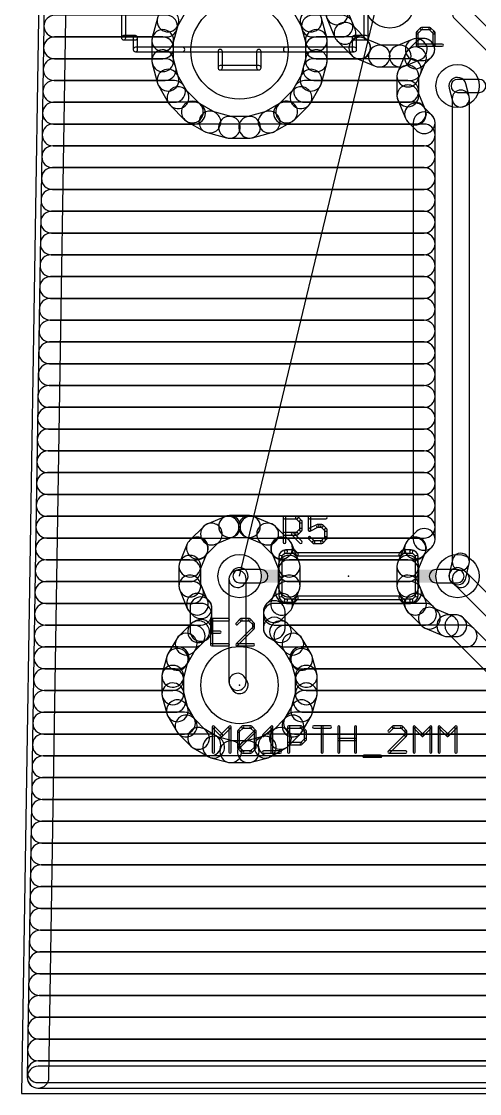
# Model space of a CAD drawing. Extents: x -1 to 100, y 0 to 80.
# Drawn here: x -1.27 to 20.07, y 0 to 50 of the extents above; entities that cross this region are included whole.
import ezdxf

# ---------------------------------------------------------------- set-up
doc = ezdxf.new("R2010")
doc.units = 0
for name, color, linetype in [('1', 22, 'CONTINUOUS'), ('17', 82, 'CONTINUOUS'), ('19', 53, 'CONTINUOUS'), ('20', 7, 'CONTINUOUS'), ('21', 253, 'CONTINUOUS'), ('23', 7, 'CONTINUOUS'), ('25', 253, 'CONTINUOUS'), ('27', 253, 'CONTINUOUS'), ('51', 253, 'CONTINUOUS')]:
    doc.layers.add(name, color=color, linetype=linetype)

# ---------------------------------------------------------------- blocks, each defined once
blk = doc.blocks.new('ROUNDP')
blk.add_circle((0, 0), 0.5)
blk = doc.blocks.new('RECT')
blk.add_solid([(-0.5, -0.5), (0.5, -0.5), (-0.5, 0.5), (0.5, 0.5)])

msp = doc.modelspace()

# ---------------------------------------------------------------- linework, layer by layer
at = {"layer": '1'}
for points in [[(0.0121, 0.7539), (1.2579, 79.2299, 1), (0.2421, 79.2461), (-1.0037, 0.7701, 1)], [(12.924, 51.3289), (12.924, 50.3511, 1), (13.94, 50.3511), (13.94, 51.3289, 1)], [(5.5869, 51.0909), (5.1159, 50.2751, 1), (5.9958, 49.7671), (6.4668, 50.5829, 1)], [(12.6641, 50.2751), (12.193, 51.0909, 1), (11.3132, 50.5829), (11.7842, 49.7671, 1)], [(5.0651, 50.1525), (4.8213, 49.2425, 1), (5.8027, 48.9796), (6.0465, 49.8896, 1)], [(12.9587, 49.2425), (12.7149, 50.1525, 1), (11.7335, 49.8896), (11.9773, 48.9796, 1)], [(12.9627, 50.1567), (13.3369, 49.2533, 1), (14.2755, 49.6421), (13.9013, 50.5455, 1)], [(18.9172, 50.1172), (28.5172, 40.5172, 1), (29.0828, 41.0828), (19.4828, 50.6828, 1)], [(0.2824, 49.276), (5.4923, 49.276, 1), (5.4923, 50.292), (0.2824, 50.292, 1)], [(12.2877, 49.276), (13.6669, 49.276, 1), (13.6669, 50.292), (12.2877, 50.292, 1)], [(4.804, 49.1111), (4.804, 48.1689, 1), (5.82, 48.1689), (5.82, 49.1111, 1)], [(12.976, 48.1689), (12.976, 49.1111, 1), (11.96, 49.1111), (11.96, 48.1689, 1)], [(13.447, 49.0884), (14.1384, 48.397, 1), (14.8569, 49.1154), (14.1654, 49.8069, 1)], [(0.2663, 48.26), (5.312, 48.26, 1), (5.312, 49.276), (0.2663, 49.276, 1)], [(12.468, 48.26), (14.4859, 48.26, 1), (14.4859, 49.276), (12.468, 49.276, 1)], [(14.3033, 48.2869), (15.2067, 47.9127, 1), (15.5955, 48.8513), (14.6921, 49.2255, 1)], [(16.5733, 47.9127), (17.3217, 48.2227, 1), (16.9329, 49.1613), (16.1845, 48.8513, 1)], [(17.1197, 49.0512), (16.7287, 48.6602, 1), (17.4472, 47.9418), (17.8382, 48.3328, 1)], [(17.1273, 48.184), (17.479, 48.184, 1), (17.479, 49.2), (17.1273, 49.2, 1)], [(4.8213, 48.0375), (5.0651, 47.1275, 1), (6.0465, 47.3904), (5.8027, 48.3004, 1)], [(12.7149, 47.1275), (12.9587, 48.0375, 1), (11.9773, 48.3004), (11.7335, 47.3904, 1)], [(15.4011, 47.874), (16.3789, 47.874, 1), (16.3789, 48.89), (15.4011, 48.89, 1)], [(16.6186, 48.4954), (16.2663, 47.6448, 1), (17.2049, 47.256), (17.5573, 48.1066, 1)], [(0.2502, 47.244), (5.4237, 47.244, 1), (5.4237, 48.26), (0.2502, 48.26, 1)], [(12.3563, 47.244), (16.8605, 47.244, 1), (16.8605, 48.26), (12.3563, 48.26, 1)], [(5.1159, 47.0049), (5.5869, 46.1891, 1), (6.4668, 46.6971), (5.9958, 47.5129, 1)], [(12.193, 46.1891), (12.6641, 47.0049, 1), (11.7842, 47.5129), (11.3132, 46.6971, 1)], [(16.2276, 47.4504), (16.2276, 46.5296, 1), (17.2436, 46.5296), (17.2436, 47.4504, 1)], [(0.234, 46.228), (5.8578, 46.228, 1), (5.8578, 47.244), (0.234, 47.244, 1)], [(11.9222, 46.228), (16.7356, 46.228, 1), (16.7356, 47.244), (11.9222, 47.244, 1)], [(16.2663, 46.3352), (16.6186, 45.4846, 1), (17.5573, 45.8734), (17.2049, 46.724, 1)], [(19.5877, 46.4986), (19.4377, 47.0886, 1), (18.6623, 46.8914), (18.8123, 46.3014, 1)], [(5.6677, 46.0838), (6.3338, 45.4177, 1), (7.0523, 46.1361), (6.3861, 46.8023, 1)], [(11.4462, 45.4177), (12.1123, 46.0838, 1), (11.3939, 46.8023), (10.7277, 46.1361, 1)], [(19.6, 24.8), (19.6, 46.4, 1), (18.8, 46.4), (18.8, 24.8, 1)], [(0.2179, 45.212), (6.7916, 45.212, 1), (6.7916, 46.228), (0.2179, 46.228, 1)], [(6.4391, 45.3369), (7.2549, 44.8659, 1), (7.7629, 45.7458), (6.9471, 46.2168, 1)], [(10.5251, 44.8659), (11.3409, 45.3369, 1), (10.8329, 46.2168), (10.0171, 45.7458, 1)], [(10.9884, 45.212), (17.071, 45.212, 1), (17.071, 46.228), (10.9884, 46.228, 1)], [(16.7287, 45.3198), (17.1328, 44.9157, 1), (17.8512, 45.6342), (17.4472, 46.0382, 1)], [(7.3775, 44.8151), (8.2875, 44.5713, 1), (8.5504, 45.5527), (7.6404, 45.7965, 1)], [(8.4189, 44.554), (9.3611, 44.554, 1), (9.3611, 45.57), (8.4189, 45.57, 1)], [(9.4925, 44.5713), (10.4025, 44.8151, 1), (10.1396, 45.7965), (9.2296, 45.5527, 1)], [(16.984, 45.2749), (16.984, 25.8451, 1), (18, 25.8451), (18, 45.2749, 1)], [(0.2018, 44.196), (17.492, 44.196, 1), (17.492, 45.212), (0.2018, 45.212, 1)], [(0.1856, 43.18), (17.492, 43.18, 1), (17.492, 44.196), (0.1856, 44.196, 1)], [(0.1695, 42.164), (17.492, 42.164, 1), (17.492, 43.18), (0.1695, 43.18, 1)], [(0.1534, 41.148), (17.492, 41.148, 1), (17.492, 42.164), (0.1534, 42.164, 1)], [(0.1373, 40.132), (17.492, 40.132, 1), (17.492, 41.148), (0.1373, 41.148, 1)], [(0.1211, 39.116), (17.492, 39.116, 1), (17.492, 40.132), (0.1211, 40.132, 1)], [(0.105, 38.1), (17.492, 38.1, 1), (17.492, 39.116), (0.105, 39.116, 1)], [(0.0889, 37.084), (17.492, 37.084, 1), (17.492, 38.1), (0.0889, 38.1, 1)], [(0.0727, 36.068), (17.492, 36.068, 1), (17.492, 37.084), (0.0727, 37.084, 1)], [(0.0566, 35.052), (17.492, 35.052, 1), (17.492, 36.068), (0.0566, 36.068, 1)], [(0.0405, 34.036), (17.492, 34.036, 1), (17.492, 35.052), (0.0405, 35.052, 1)], [(0.0243, 33.02), (17.492, 33.02, 1), (17.492, 34.036), (0.0243, 34.036, 1)], [(0.0082, 32.004), (17.492, 32.004, 1), (17.492, 33.02), (0.0082, 33.02, 1)], [(-0.0079, 30.988), (17.492, 30.988, 1), (17.492, 32.004), (-0.0079, 32.004, 1)], [(-0.024, 29.972), (17.492, 29.972, 1), (17.492, 30.988), (-0.024, 30.988, 1)], [(-0.0402, 28.956), (17.492, 28.956, 1), (17.492, 29.972), (-0.0402, 29.972, 1)], [(-0.0563, 27.94), (17.492, 27.94, 1), (17.492, 28.956), (-0.0563, 28.956, 1)], [(-0.0724, 26.924), (17.492, 26.924, 1), (17.492, 27.94), (-0.0724, 27.94, 1)], [(-0.0886, 25.908), (8.3611, 25.908, 1), (8.3611, 26.924), (-0.0886, 26.924, 1)], [(7.2198, 26.4513), (6.5687, 25.8002, 1), (7.2872, 25.0818), (7.9382, 25.7328, 1)], [(8.2352, 26.9137), (7.3846, 26.5614, 1), (7.7734, 25.6227), (8.624, 25.9751, 1)], [(9.3504, 26.9524), (8.4296, 26.9524, 1), (8.4296, 25.9364), (9.3504, 25.9364, 1)], [(10.3954, 26.5614), (9.5448, 26.9137, 1), (9.156, 25.9751), (10.0066, 25.6227, 1)], [(9.4189, 25.908), (17.492, 25.908, 1), (17.492, 26.924), (9.4189, 26.924, 1)], [(11.2113, 25.8002), (10.5602, 26.4513, 1), (9.8418, 25.7328), (10.4928, 25.0818, 1)], [(17.1328, 26.2043), (16.7287, 25.8002, 1), (17.4472, 25.0818), (17.8512, 25.4858, 1)], [(-0.1047, 24.892), (6.911, 24.892, 1), (6.911, 25.908), (-0.1047, 25.908, 1)], [(6.4586, 25.6354), (6.1063, 24.7848, 1), (7.0449, 24.396), (7.3973, 25.2466, 1)], [(11.6737, 24.7848), (11.3214, 25.6354, 1), (10.3827, 25.2466), (10.7351, 24.396, 1)], [(10.869, 24.892), (17.071, 24.892, 1), (17.071, 25.908), (10.869, 25.908, 1)], [(16.6186, 25.6354), (16.2663, 24.7848, 1), (17.2049, 24.396), (17.5573, 25.2466, 1)], [(6.0676, 24.5904), (6.0676, 23.6696, 1), (7.0836, 23.6696), (7.0836, 24.5904, 1)], [(11.7124, 23.6696), (11.7124, 24.5904, 1), (10.6964, 24.5904), (10.6964, 23.6696, 1)], [(16.2276, 24.5904), (16.2276, 23.6696, 1), (17.2436, 23.6696), (17.2436, 24.5904, 1)], [(18.8097, 24.8874), (18.6597, 24.2174, 1), (19.4403, 24.0426), (19.5903, 24.7126, 1)], [(-0.1208, 23.876), (6.5756, 23.876, 1), (6.5756, 24.892), (-0.1208, 24.892, 1)], [(9.1289, 23.7723), (9.2189, 23.9023, 1), (8.5611, 24.3577), (8.4711, 24.2277, 1)], [(11.2044, 23.876), (16.7356, 23.876, 1), (16.7356, 24.892), (11.2044, 24.892, 1)], [(19.462, 24.3023), (19.312, 24.4323, 1), (18.788, 23.8277), (18.938, 23.6977, 1)], [(6.1063, 23.4752), (6.4586, 22.6246, 1), (7.3973, 23.0134), (7.0449, 23.864, 1)], [(9.2, 19.2), (9.2, 24, 1), (8.4, 24), (8.4, 19.2, 1)], [(11.3214, 22.6246), (11.6737, 23.4752, 1), (10.7351, 23.864), (10.3827, 23.0134, 1)], [(16.2663, 23.4752), (16.6186, 22.6246, 1), (17.5573, 23.0134), (17.2049, 23.864, 1)], [(25.0828, 18.6828), (19.4828, 24.2828, 1), (18.9172, 23.7172), (24.5172, 18.1172, 1)], [(-0.1369, 22.86), (6.7005, 22.86, 1), (6.7005, 23.876), (-0.1369, 23.876, 1)], [(11.0795, 22.86), (16.8605, 22.86, 1), (16.8605, 23.876), (11.0795, 23.876, 1)], [(6.5687, 22.4598), (6.7328, 22.2957, 1), (7.4512, 23.0142), (7.2872, 23.1782, 1)], [(6.584, 22.6549), (6.584, 21.6007, 1), (7.6, 21.6007), (7.6, 22.6549, 1)], [(10.8672, 22.1157), (11.2113, 22.4598, 1), (10.4928, 23.1782), (10.1488, 22.8342, 1)], [(16.7287, 22.4598), (17.3798, 21.8087, 1), (18.0982, 22.5272), (17.4472, 23.1782, 1)], [(-0.1531, 21.844), (7.092, 21.844, 1), (7.092, 22.86), (-0.1531, 22.86, 1)], [(11.016, 21.7047), (11.016, 22.4749, 1), (10, 22.4749), (10, 21.7047, 1)], [(10.508, 21.844), (17.5549, 21.844, 1), (17.5549, 22.86), (10.508, 22.86, 1)], [(17.5446, 21.6986), (18.3952, 21.3463, 1), (18.784, 22.2849), (17.9334, 22.6373, 1)], [(6.6224, 21.8962), (6.0438, 21.3176, 1), (6.7622, 20.5991), (7.3409, 21.1778, 1)], [(6.838, 22.0407), (6.7276, 21.977, 1), (7.2356, 21.0971), (7.346, 21.1608, 1)], [(11.0524, 21.977), (10.762, 22.1446, 1), (10.254, 21.2647), (10.5444, 21.0971, 1)], [(11.7362, 21.3176), (11.1576, 21.8962, 1), (10.4391, 21.1778), (11.0178, 20.5991, 1)], [(18.5896, 21.3076), (18.9689, 21.3076, 1), (18.9689, 22.3236), (18.5896, 22.3236, 1)], [(18.6097, 21.4564), (22.9928, 17.0733, 1), (23.7112, 17.7917), (19.3281, 22.1748, 1)], [(-0.1692, 20.828), (6.7806, 20.828, 1), (6.7806, 21.844), (-0.1692, 21.844, 1)], [(10.9994, 20.828), (19.4485, 20.828, 1), (19.4485, 21.844), (10.9994, 21.844, 1)], [(5.963, 21.2124), (5.5539, 20.5036, 1), (6.4337, 19.9956), (6.8429, 20.7044, 1)], [(12.2261, 20.5036), (11.817, 21.2124, 1), (10.9371, 20.7044), (11.3462, 19.9956, 1)], [(-0.1853, 19.812), (6.0344, 19.812, 1), (6.0344, 20.828), (-0.1853, 20.828, 1)], [(5.5031, 20.3811), (5.2913, 19.5907, 1), (6.2727, 19.3277), (6.4845, 20.1182, 1)], [(11.7456, 19.812), (20.4645, 19.812, 1), (20.4645, 20.828), (11.7456, 20.828, 1)], [(12.4887, 19.5907), (12.2769, 20.3811, 1), (11.2955, 20.1182), (11.5073, 19.3277, 1)], [(-0.2015, 18.796), (5.782, 18.796, 1), (5.782, 19.812), (-0.2015, 19.812, 1)], [(5.274, 19.4592), (5.274, 18.6408, 1), (6.29, 18.6408), (6.29, 19.4592, 1)], [(8.457, 18.9942), (8.547, 18.8442, 1), (9.233, 19.2558), (9.143, 19.4058, 1)], [(12.506, 18.6408), (12.506, 19.4592, 1), (11.49, 19.4592), (11.49, 18.6408, 1)], [(11.998, 18.796), (21.4805, 18.796, 1), (21.4805, 19.812), (11.998, 19.812, 1)], [(5.2913, 18.5093), (5.5031, 17.7189, 1), (6.4845, 17.9818), (6.2727, 18.7723, 1)], [(12.2769, 17.7189), (12.4887, 18.5093, 1), (11.5073, 18.7723), (11.2955, 17.9818, 1)], [(-0.2176, 17.78), (5.8765, 17.78, 1), (5.8765, 18.796), (-0.2176, 18.796, 1)], [(11.9035, 17.78), (22.4965, 17.78, 1), (22.4965, 18.796), (11.9035, 18.796, 1)], [(5.5539, 17.5964), (5.963, 16.8876, 1), (6.8429, 17.3956), (6.4337, 18.1044, 1)], [(11.817, 16.8876), (12.2261, 17.5964, 1), (11.3462, 18.1044), (10.9371, 17.3956, 1)], [(-0.2337, 16.764), (6.3277, 16.764, 1), (6.3277, 17.78), (-0.2337, 17.78, 1)], [(6.0438, 16.7824), (6.6224, 16.2038, 1), (7.3409, 16.9222), (6.7622, 17.5009, 1)], [(11.1576, 16.2038), (11.7362, 16.7824, 1), (11.0178, 17.5009), (10.4391, 16.9222, 1)], [(11.4523, 16.764), (23.5125, 16.764, 1), (23.5125, 17.78), (11.4523, 17.78, 1)], [(6.7276, 16.123), (7.4364, 15.7139, 1), (7.9444, 16.5937), (7.2356, 17.0029, 1)], [(10.3436, 15.7139), (11.0524, 16.123, 1), (10.5444, 17.0029), (9.8356, 16.5937, 1)], [(-0.2498, 15.748), (7.5133, 15.748, 1), (7.5133, 16.764), (-0.2498, 16.764, 1)], [(7.5589, 15.6631), (8.3493, 15.4513, 1), (8.6123, 16.4327), (7.8218, 16.6445, 1)], [(9.4307, 15.4513), (10.2211, 15.6631, 1), (9.9582, 16.6445), (9.1677, 16.4327, 1)], [(10.2666, 15.748), (29.9086, 15.748, 1), (29.9086, 16.764), (10.2666, 16.764, 1)], [(8.4808, 15.434), (9.2992, 15.434, 1), (9.2992, 16.45), (8.4808, 16.45, 1)], [(-0.266, 14.732), (63.9445, 14.732, 1), (63.9445, 15.748), (-0.266, 15.748, 1)], [(-0.2821, 13.716), (64.9605, 13.716, 1), (64.9605, 14.732), (-0.2821, 14.732, 1)], [(-0.2982, 12.7), (32.3869, 12.7, 1), (32.3869, 13.716), (-0.2982, 13.716, 1)], [(-0.3144, 11.684), (30.6566, 11.684, 1), (30.6566, 12.7), (-0.3144, 12.7, 1)], [(-0.3305, 10.668), (30.0746, 10.668, 1), (30.0746, 11.684), (-0.3305, 11.684, 1)], [(-0.3466, 9.652), (29.912, 9.652, 1), (29.912, 10.668), (-0.3466, 10.668, 1)], [(-0.3627, 8.636), (30.0746, 8.636, 1), (30.0746, 9.652), (-0.3627, 9.652, 1)], [(-0.3789, 7.62), (30.6566, 7.62, 1), (30.6566, 8.636), (-0.3789, 8.636, 1)], [(-0.395, 6.604), (32.3869, 6.604, 1), (32.3869, 7.62), (-0.395, 7.62, 1)], [(-0.4111, 5.588), (40.6304, 5.588, 1), (40.6304, 6.604), (-0.4111, 6.604, 1)], [(-0.4273, 4.572), (40.9522, 4.572, 1), (40.9522, 5.588), (-0.4273, 5.588, 1)], [(-0.4434, 3.556), (42.0221, 3.556, 1), (42.0221, 4.572), (-0.4434, 4.572, 1)], [(-0.4595, 2.54), (98.0163, 2.54, 1), (98.0163, 3.556), (-0.4595, 3.556, 1)], [(-0.4757, 1.524), (98.0002, 1.524, 1), (98.0002, 2.54), (-0.4757, 2.54, 1)], [(-0.4918, 0.508), (97.984, 0.508, 1), (97.984, 1.524), (-0.4918, 1.524, 1)], [(97.98, 1.27), (-0.4958, 1.27, 1), (-0.4958, 0.254), (97.98, 0.254, 1)]]:
    msp.add_lwpolyline(points, format="xyb", close=True, dxfattribs=at)
at = {"layer": '19'}
msp.add_line((8.89, 24.13), (15.89, 53.34), dxfattribs=at)
at = {"layer": '20'}
for p, q in [((0, 80), (-1.27, 0)), ((-1.27, 0), (98.73, 0))]:
    msp.add_line(p, q, dxfattribs=at)
at = {"layer": '21'}
for points in [[(3.5916, 49.24), (3.5916, 57.44, 1), (3.3884, 57.44), (3.3884, 49.24, 1)], [(14.6884, 57.44), (14.6884, 49.24, 1), (14.8916, 49.24), (14.8916, 57.44, 1)], [(3.49, 49.1384), (4.04, 49.1384, 1), (4.04, 49.3416), (3.49, 49.3416, 1)], [(3.9384, 49.24), (3.9384, 48.69, 1), (4.1416, 48.69), (4.1416, 49.24, 1)], [(14.24, 49.1384), (14.79, 49.1384, 1), (14.79, 49.3416), (14.24, 49.3416, 1)], [(14.3416, 48.69), (14.3416, 49.24, 1), (14.1384, 49.24), (14.1384, 48.69, 1)], [(6.24, 48.7916), (4.04, 48.7916, 1), (4.04, 48.5884), (6.24, 48.5884, 1)], [(14.24, 48.7916), (11.04, 48.7916, 1), (11.04, 48.5884), (14.24, 48.5884, 1)], [(11.049, 25.1968, 1), (11.049, 25.3492, 0.4142), (10.7188, 25.019, 1), (10.8712, 25.019, -0.4142)], [(10.8712, 23.241), (10.8712, 25.019, 1), (10.7188, 25.019), (10.7188, 23.241, 1)], [(11.049, 25.1968), (11.43, 25.1968, 1), (11.43, 25.3492), (11.049, 25.3492, 1)], [(11.6109, 25.1999), (11.4839, 25.3269, 1), (11.3761, 25.2191), (11.5031, 25.0921, 1)], [(16.383, 25.2222), (11.557, 25.2222, 1), (11.557, 25.0698), (16.383, 25.0698, 1)], [(16.4369, 25.0921), (16.5639, 25.2191, 1), (16.4561, 25.3269), (16.3291, 25.1999, 1)], [(16.891, 25.3492), (16.51, 25.3492, 1), (16.51, 25.1968), (16.891, 25.1968, 1)], [(17.0688, 25.019, 1), (17.2212, 25.019, 0.4142), (16.891, 25.3492, 1), (16.891, 25.1968, -0.4142)], [(17.2212, 23.241), (17.2212, 25.019, 1), (17.0688, 25.019), (17.0688, 23.241, 1)], [(10.8712, 23.241, 1), (10.7188, 23.241, 0.4142), (11.049, 22.9108, 1), (11.049, 23.0632, -0.4142)], [(11.049, 22.9108), (11.43, 22.9108, 1), (11.43, 23.0632), (11.049, 23.0632, 1)], [(11.5031, 23.1679), (11.3761, 23.0409, 1), (11.4839, 22.9331), (11.6109, 23.0601, 1)], [(16.383, 23.1902), (11.557, 23.1902, 1), (11.557, 23.0378), (16.383, 23.0378, 1)], [(16.3291, 23.0601), (16.4561, 22.9331, 1), (16.5639, 23.0409), (16.4369, 23.1679, 1)], [(16.891, 23.0632), (16.51, 23.0632, 1), (16.51, 22.9108), (16.891, 22.9108, 1)], [(16.891, 23.0632, 1), (16.891, 22.9108, 0.4142), (17.2212, 23.241, 1), (17.0688, 23.241, -0.4142)]]:
    msp.add_lwpolyline(points, format="xyb", close=True, dxfattribs=at)
at = {"layer": '23'}
for p in [(13.97, 24.13), (8.89, 19.05)]:
    msp.add_point(p, dxfattribs=at)
at = {"layer": '25'}
for points in [[(11.049, 25.7175), (11.049, 26.8615, 1), (10.922, 26.8615), (10.922, 25.7175, 1)], [(10.9855, 26.798), (11.5575, 26.798, 1), (11.5575, 26.925), (10.9855, 26.925, 1)], [(11.5126, 26.8166), (11.7032, 26.6259, 1), (11.7931, 26.7157), (11.6024, 26.9064, 1)], [(11.6847, 26.6708), (11.6847, 26.2895, 1), (11.8117, 26.2895), (11.8117, 26.6708, 1)], [(12.9175, 26.925), (12.1549, 26.925, 1), (12.1549, 26.798), (12.9175, 26.798, 1)], [(12.0914, 26.8615), (12.0914, 26.2895, 1), (12.2184, 26.2895), (12.2184, 26.8615, 1)], [(12.1833, 26.2327), (12.5646, 26.4234, 1), (12.5078, 26.5369), (12.1265, 26.3463, 1)], [(12.5362, 26.4167), (12.7269, 26.4167, 1), (12.7269, 26.5437), (12.5362, 26.5437, 1)], [(12.682, 26.4352), (12.8726, 26.2446, 1), (12.9624, 26.3344), (12.7718, 26.5251, 1)], [(11.5575, 26.1623), (10.9855, 26.1623, 1), (10.9855, 26.0353), (11.5575, 26.0353, 1)], [(11.3219, 26.0539), (11.7032, 25.6726, 1), (11.7931, 25.7624), (11.4117, 26.1437, 1)], [(11.7032, 26.3344), (11.5126, 26.1437, 1), (11.6024, 26.0539), (11.7931, 26.2446, 1)], [(12.854, 26.2895), (12.854, 25.9082, 1), (12.981, 25.9082), (12.981, 26.2895, 1)], [(12.3905, 25.7624), (12.1998, 25.9531, 1), (12.11, 25.8633), (12.3007, 25.6726, 1)], [(12.7269, 25.781), (12.3456, 25.781, 1), (12.3456, 25.654), (12.7269, 25.654, 1)], [(12.8726, 25.9531), (12.682, 25.7624, 1), (12.7718, 25.6726), (12.9624, 25.8633, 1)], [(8.3742, 22.1498), (7.5946, 22.1498, 1), (7.5946, 22.0482), (8.3742, 22.0482, 1)], [(7.5438, 22.099), (7.5438, 20.9296, 1), (7.6454, 20.9296), (7.6454, 22.099, 1)], [(8.923, 22.1349), (8.7281, 21.94, 1), (8.7999, 21.8682), (8.9948, 22.0631, 1)], [(9.3487, 22.1498), (8.9589, 22.1498, 1), (8.9589, 22.0482), (9.3487, 22.0482, 1)], [(9.5795, 21.94), (9.3846, 22.1349, 1), (9.3128, 22.0631), (9.5077, 21.8682, 1)], [(7.5946, 21.4635), (7.9844, 21.4635, 1), (7.9844, 21.5651), (7.5946, 21.5651, 1)], [(8.7999, 20.8937), (9.5795, 21.6733, 1), (9.5077, 21.7451), (8.7281, 20.9655, 1)], [(9.5944, 21.7092), (9.5944, 21.9041, 1), (9.4928, 21.9041), (9.4928, 21.7092, 1)], [(7.5946, 20.8788), (8.3742, 20.8788, 1), (8.3742, 20.9804), (7.5946, 20.9804, 1)], [(9.5436, 20.9804), (8.764, 20.9804, 1), (8.764, 20.8788), (9.5436, 20.8788, 1)]]:
    msp.add_lwpolyline(points, format="xyb", close=True, dxfattribs=at)
at = {"layer": '27'}
for points in [[(17.2057, 49.4396), (17.4006, 49.6345, 1), (17.3288, 49.7063), (17.1339, 49.5114, 1)], [(17.2206, 48.8908), (17.2206, 49.4755, 1), (17.119, 49.4755), (17.119, 48.8908, 1)], [(17.3647, 49.6196), (17.7545, 49.6196, 1), (17.7545, 49.7212), (17.3647, 49.7212, 1)], [(17.7186, 49.6345), (17.9135, 49.4396, 1), (17.9853, 49.5114), (17.7904, 49.7063, 1)], [(17.8986, 49.4755), (17.8986, 48.8908, 1), (18.0002, 48.8908), (18.0002, 49.4755, 1)], [(18.3392, 48.9416), (17.1698, 48.9416, 1), (17.1698, 48.84), (18.3392, 48.84, 1)], [(7.7216, 15.9258), (7.7216, 17.0952, 1), (7.62, 17.0952), (7.62, 15.9258, 1)], [(7.6349, 17.0593), (8.0247, 16.6695, 1), (8.0965, 16.7413), (7.7067, 17.1311, 1)], [(8.0965, 16.6695), (8.4863, 17.0593, 1), (8.4145, 17.1311), (8.0247, 16.7413, 1)], [(8.3996, 17.0952), (8.3996, 15.9258, 1), (8.5012, 15.9258), (8.5012, 17.0952, 1)], [(8.8761, 16.8644), (9.071, 17.0593, 1), (8.9992, 17.1311), (8.8043, 16.9362, 1)], [(9.0351, 17.0444), (9.4249, 17.0444, 1), (9.4249, 17.146), (9.0351, 17.146, 1)], [(9.389, 17.0593), (9.5839, 16.8644, 1), (9.6557, 16.9362), (9.4608, 17.1311, 1)], [(10.0455, 16.6695), (10.4353, 17.0593, 1), (10.3635, 17.1311), (9.9737, 16.7413, 1)], [(10.3486, 17.0952), (10.3486, 15.9258, 1), (10.4502, 15.9258), (10.4502, 17.0952, 1)], [(11.2298, 15.9258), (11.2298, 17.0952, 1), (11.1282, 17.0952), (11.1282, 15.9258, 1)], [(11.179, 17.0444), (11.7637, 17.0444, 1), (11.7637, 17.146), (11.179, 17.146, 1)], [(11.7278, 17.0593), (11.9227, 16.8644, 1), (11.9945, 16.9362), (11.7996, 17.1311, 1)], [(12.3484, 17.0444), (13.128, 17.0444, 1), (13.128, 17.146), (12.3484, 17.146, 1)], [(12.789, 15.9258), (12.789, 17.0952, 1), (12.6874, 17.0952), (12.6874, 15.9258, 1)], [(13.5686, 15.9258), (13.5686, 17.0952, 1), (13.467, 17.0952), (13.467, 15.9258, 1)], [(14.2466, 17.0952), (14.2466, 15.9258, 1), (14.3482, 15.9258), (14.3482, 17.0952, 1)], [(16.0156, 17.1311), (15.8207, 16.9362, 1), (15.8925, 16.8644), (16.0874, 17.0593, 1)], [(16.4413, 17.146), (16.0515, 17.146, 1), (16.0515, 17.0444), (16.4413, 17.0444, 1)], [(16.6721, 16.9362), (16.4772, 17.1311, 1), (16.4054, 17.0593), (16.6003, 16.8644, 1)], [(17.0768, 15.9258), (17.0768, 17.0952, 1), (16.9752, 17.0952), (16.9752, 15.9258, 1)], [(16.9901, 17.0593), (17.3799, 16.6695, 1), (17.4517, 16.7413), (17.0619, 17.1311, 1)], [(17.4517, 16.6695), (17.8415, 17.0593, 1), (17.7697, 17.1311), (17.3799, 16.7413, 1)], [(17.7548, 17.0952), (17.7548, 15.9258, 1), (17.8564, 15.9258), (17.8564, 17.0952, 1)], [(18.2462, 15.9258), (18.2462, 17.0952, 1), (18.1446, 17.0952), (18.1446, 15.9258, 1)], [(18.1595, 17.0593), (18.5492, 16.6695, 1), (18.6211, 16.7413), (18.2313, 17.1311, 1)], [(18.6211, 16.6695), (19.0109, 17.0593, 1), (18.939, 17.1311), (18.5492, 16.7413, 1)], [(18.9242, 17.0952), (18.9242, 15.9258, 1), (19.0258, 15.9258), (19.0258, 17.0952, 1)], [(8.891, 16.1207), (8.891, 16.9003, 1), (8.7894, 16.9003), (8.7894, 16.1207, 1)], [(8.8761, 16.0848), (9.6557, 16.8644, 1), (9.5839, 16.9362), (8.8043, 16.1566, 1)], [(9.569, 16.9003), (9.569, 16.1207, 1), (9.6706, 16.1207), (9.6706, 16.9003, 1)], [(11.9227, 16.5464), (11.7278, 16.3515, 1), (11.7996, 16.2797), (11.9945, 16.4746, 1)], [(11.9078, 16.9003), (11.9078, 16.5105, 1), (12.0094, 16.5105), (12.0094, 16.9003, 1)], [(13.5178, 16.4597), (14.2974, 16.4597, 1), (14.2974, 16.5613), (13.5178, 16.5613, 1)], [(15.8925, 15.8899), (16.6721, 16.6695, 1), (16.6003, 16.7413), (15.8207, 15.9617, 1)], [(16.687, 16.7054), (16.687, 16.9003, 1), (16.5854, 16.9003), (16.5854, 16.7054, 1)], [(9.071, 15.9617), (8.8761, 16.1566, 1), (8.8043, 16.0848), (8.9992, 15.8899, 1)], [(9.5839, 16.1566), (9.389, 15.9617, 1), (9.4608, 15.8899), (9.6557, 16.0848, 1)], [(11.7637, 16.3664), (11.179, 16.3664, 1), (11.179, 16.2648), (11.7637, 16.2648, 1)], [(9.4249, 15.9766), (9.0351, 15.9766, 1), (9.0351, 15.875), (9.4249, 15.875, 1)], [(10.0096, 15.875), (10.7892, 15.875, 1), (10.7892, 15.9766), (10.0096, 15.9766, 1)], [(14.6872, 15.6801), (15.4668, 15.6801, 1), (15.4668, 15.7817), (14.6872, 15.7817, 1)], [(16.6362, 15.9766), (15.8566, 15.9766, 1), (15.8566, 15.875), (16.6362, 15.875, 1)]]:
    msp.add_lwpolyline(points, format="xyb", close=True, dxfattribs=at)
at = {"layer": '51'}
for points in [[(14.24, 48.7916), (4.04, 48.7916, 1), (4.04, 48.5884), (14.24, 48.5884, 1)], [(7.8884, 48.59), (7.8884, 47.84, 1), (8.0916, 47.84), (8.0916, 48.59, 1)], [(9.8916, 47.84), (9.8916, 48.59, 1), (9.6884, 48.59), (9.6884, 47.84, 1)], [(7.99, 47.7384), (9.79, 47.7384, 1), (9.79, 47.9416), (7.99, 47.9416, 1)], [(19.05, 46.6852), (20.066, 46.6852, 1), (20.066, 47.2948), (19.05, 47.2948, 1)], [(8.89, 23.8252), (9.906, 23.8252, 1), (9.906, 24.4348), (8.89, 24.4348, 1)], [(19.05, 24.4348), (18.034, 24.4348, 1), (18.034, 23.8252), (19.05, 23.8252, 1)]]:
    msp.add_lwpolyline(points, format="xyb", close=True, dxfattribs=at)

# ---------------------------------------------------------------- block references
at = {"layer": '17'}
for p, xscale, yscale in [((15.89, 50.84), 2.3, 2.3), ((15.89, 50.84), 2.3, 2.3), ((8.89, 48.64), 4.54, 4.54), ((8.89, 48.64), 4.54, 4.54), ((8.89, 24.13), 2.0128, 2.0128), ((8.89, 24.13), 2.0128, 2.0128), ((19.05, 24.13), 2.0128, 2.0128), ((19.05, 24.13), 2.0128, 2.0128)]:
    msp.add_blockref('ROUNDP', p, dxfattribs=dict(at, xscale=xscale, yscale=yscale))
for p, xscale, yscale, rotation in [((19.05, 46.99), 2.0128, 2.0128, 180), ((19.05, 46.99), 2.0128, 2.0128, 180), ((8.89, 19.05), 3.6, 3.6, 90), ((8.89, 19.05), 3.6, 3.6, 90)]:
    msp.add_blockref('ROUNDP', p, dxfattribs=dict(at, xscale=xscale, yscale=yscale, rotation=rotation))
at = {"layer": '21', "xscale": 0.8636, "yscale": 0.6096}
for p in [(10.3632, 24.13), (17.5768, 24.13)]:
    msp.add_blockref('RECT', p, dxfattribs=at)

doc.saveas('drawing.dxf')
